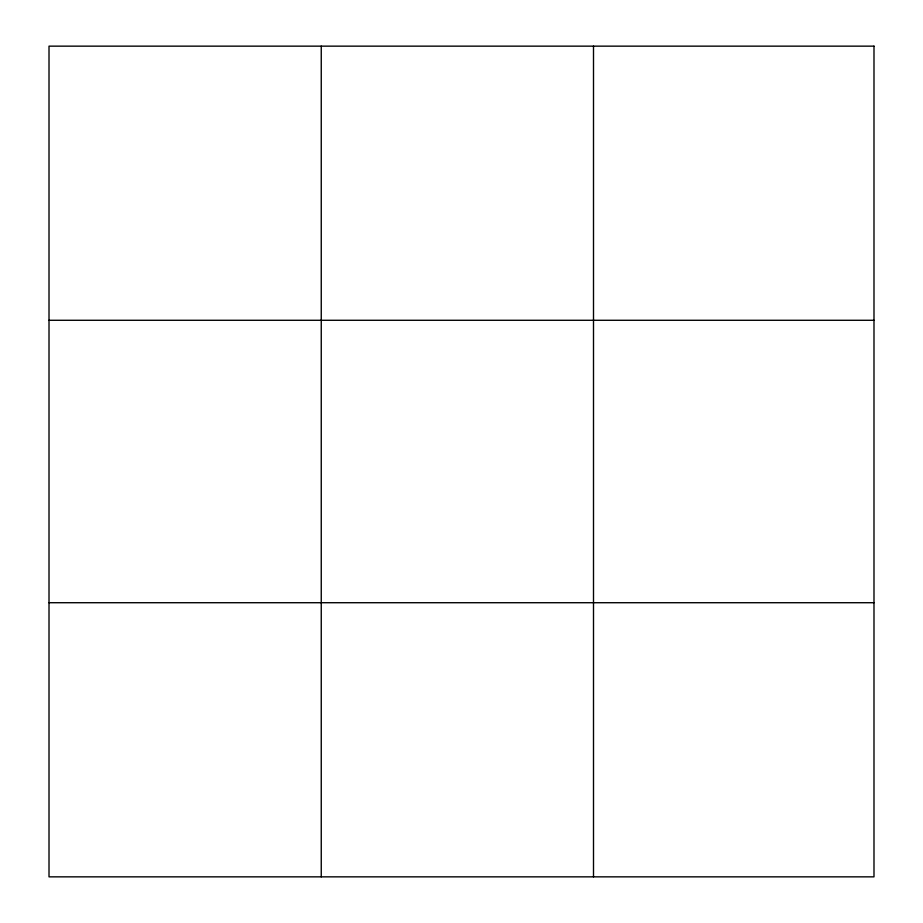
<?xml version="1.0" encoding="UTF-8"?>
<svg xmlns="http://www.w3.org/2000/svg" width="923" height="923" viewBox="0 0 923 923"><rect width="100%" height="100%" fill="white"/><g stroke="black" fill="none" stroke-linecap="round" stroke-linejoin="round"><path stroke-width="1.38" d="M321.25 46.15L321.25 876.85M593.501 46.15L593.501 876.85M49.011 320.281L873.989 320.281M49.011 602.719L873.989 602.719M873.989 46.15L873.989 876.85L49.011 876.85L49.011 46.15L873.989 46.15"/></g></svg>
